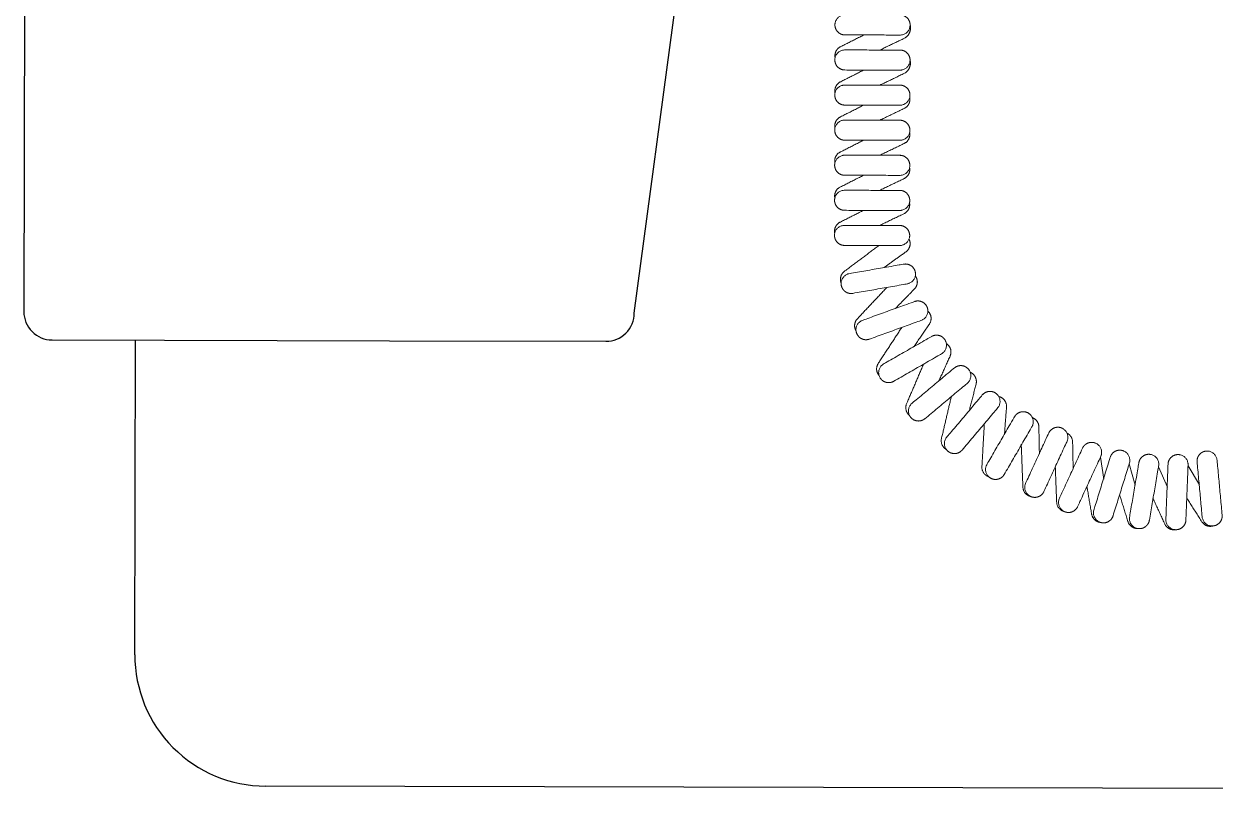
# Paper-space layout 'office1 floor1' of a CAD drawing. Header units: inches. Extents: x 0.3 to 10.8, y 1.4 to 4.2.
# Drawn here: x 2.1902 to 2.2656, y 2.8113 to 2.8603 of the extents above; entities that cross this region are included whole.
import ezdxf

# ---------------------------------------------------------------- set-up
doc = ezdxf.new("R2010")
doc.units = ezdxf.units.IN
doc.header["$MEASUREMENT"] = 0
doc.layers.get('0').update_dxf_attribs({"lineweight": 0})
doc.layers.add('EQUIP', color=3, linetype='Continuous', lineweight=0)

# ---------------------------------------------------------------- blocks, each defined once
blk = doc.blocks.new('IP PHONE')
at = {"layer": 'EQUIP'}
for p, q in [((-75.58405773686121, -38.0794526478382), (-75.30755911319795, -39.88203479581136)), ((-73.21690949007893, -38.62250035813986), (-72.70749216907029, -40.37357085358764)), ((-70.79913059247656, -38.85192737612562), (-70.06551083600397, -40.52152491366746)), ((-68.3720898678888, -38.76380813737148), (-67.42682013609857, -40.32336544811966))]:
    blk.add_line(p, q, dxfattribs=at)
for points, weights, degree, knots in [([(-96.67257109458887, -3.361054214792773), (-94.40392067704991, -3.361054214792773), (-92.13527025951095, -3.361054214792773), (-91.31030647110354, -3.361054219198536), (-91.3103064711018, -2.536090430789386), (-91.31030647110003, -1.711126642380236), (-92.13527025950918, -1.711126642378758), (-94.40392067704991, -1.711126637562643), (-96.67257109458887, -1.711126637562643), (-97.49753488299567, -1.71112664237836), (-97.49753488299743, -2.536090430786913), (-97.49753488299919, -3.361054219195466), (-96.67257109459064, -3.361054219196461)], [1, 1, 1, 0.7071067811865476, 1, 0.7071067811865476, 1, 1, 1, 0.7071067811865476, 1, 0.7071067811865476, 1], 2, [0, 0, 0, 1, 1, 2.570796326794897, 2.570796326794897, 4.141592653589793, 4.141592653589793, 5.141592653589793, 5.141592653589793, 6.71238898038469, 6.71238898038469, 8.283185307179586, 8.283185307179586, 8.283185307179586]), ([(-93.78874042309354, -4.598499895410271), (-92.79028480636211, -4.115453097297205), (-91.79182918963068, -3.63240629918414), (-91.11526744669578, -3.27566015073947), (-91.31030646094129, -2.536090426636008)], [1, 1, 1, 0.7827640608155367, 1], 2, [0, 0, 0, 1, 1, 2.343402560664125, 2.343402560664125, 2.343402560664125]), ([(-95.1139740274761, -3.361054214792773), (-96.06499309597285, -3.844101017516152), (-97.0160121644696, -4.327147820239531), (-97.60379422299515, -4.601235088964955), (-97.47621077054072, -5.237107749174726)], [1, 1, 1, 0.7861516919070858, 1], 2, [0, 0, 0, 1, 1, 2.332477848375039, 2.332477848375039, 2.332477848375039]), ([(-96.67257109458887, -6.248427472640401), (-94.40392067704991, -6.248427472640401), (-92.13527025951095, -6.248427472640401), (-91.31030647110354, -6.248427477046391), (-91.3103064711018, -5.423463688637241), (-91.31030647110003, -4.598499900228092), (-92.13527025950918, -4.598499900226614), (-94.40392067704991, -4.598499895410271), (-96.67257109458887, -4.598499895410271), (-97.49753488299567, -4.598499900226216), (-97.49753488299743, -5.423463688634769), (-97.49753488299919, -6.248427477043323), (-96.67257109459064, -6.248427477044316)], [1, 1, 1, 0.7071067811865476, 1, 0.7071067811865476, 1, 1, 1, 0.7071067811865476, 1, 0.7071067811865476, 1], 2, [0, 0, 0, 1, 1, 2.570796326794897, 2.570796326794897, 4.141592653589793, 4.141592653589793, 5.141592653589793, 5.141592653589793, 6.71238898038469, 6.71238898038469, 8.283185307179586, 8.283185307179586, 8.283185307179586]), ([(-93.78874042309354, -7.485873153257842), (-92.79028480636211, -7.002826355144805), (-91.79182918963068, -6.519779557031768), (-91.11526744669573, -6.163033408586557), (-91.31030646094206, -5.423463684483096)], [1, 1, 1, 0.7827640608153074, 1], 2, [0, 0, 0, 1, 1, 2.343402560664862, 2.343402560664862, 2.343402560664862]), ([(-95.1139740274761, -6.248427472640401), (-96.06499309597285, -6.731474275363894), (-97.0160121644696, -7.214521078087387), (-97.60379422299515, -7.488608356033154), (-97.47621077054072, -8.124481016242925)], [1, 1, 1, 0.7861516919070858, 1], 2, [0, 0, 0, 1, 1, 2.332477848375039, 2.332477848375039, 2.332477848375039]), ([(-96.67257109458887, -9.135800730488256), (-94.40392067704991, -9.135800730488256), (-92.13527025951095, -9.135800730488256), (-91.31030647110354, -9.135800734893962), (-91.3103064711018, -8.310836946484812), (-91.31030647110003, -7.485873158075663), (-92.13527025950918, -7.485873158074185), (-94.40392067704991, -7.485873153257842), (-96.67257109458887, -7.485873153257842), (-97.49753488299567, -7.485873158073787), (-97.49753488299743, -8.31083694648234), (-97.49753488299919, -9.135800734890893), (-96.67257109459064, -9.135800734891887)], [1, 1, 1, 0.7071067811865476, 1, 0.7071067811865476, 1, 1, 1, 0.7071067811865476, 1, 0.7071067811865476, 1], 2, [0, 0, 0, 1, 1, 2.570796326794897, 2.570796326794897, 4.141592653589793, 4.141592653589793, 5.141592653589793, 5.141592653589793, 6.71238898038469, 6.71238898038469, 8.283185307179586, 8.283185307179586, 8.283185307179586]), ([(-93.78874042309354, -10.37324642032632), (-92.79028480636211, -9.890199617602974), (-91.79182918963068, -9.407152814879623), (-91.20404713323592, -9.133065537926626), (-91.33163058298729, -8.497192879573845)], [1, 1, 1, 0.7861516929963273, 1], 2, [0, 0, 0, 1, 1, 2.332477844850177, 2.332477844850177, 2.332477844850177]), ([(-95.1139740274761, -9.135800730488228), (-96.06499309597285, -9.618847533211579), (-97.0160121644696, -10.10189433593496), (-97.60379422299515, -10.37598161388104), (-97.47621077054072, -11.01185427409081)], [1, 1, 1, 0.7861516919070858, 1], 2, [0, 0, 0, 1, 1, 2.332477848375039, 2.332477848375039, 2.332477848375039]), ([(-96.67257109458887, -12.02317399755646), (-94.40392067704991, -12.02317399755646), (-92.13527025951095, -12.02317399755646), (-91.31030647110354, -12.02317399274187), (-91.3103064711018, -11.19821020433272), (-91.31030647110003, -10.37324641592357), (-92.13527025950918, -10.3732464159221), (-94.40392067704991, -10.37324642032632), (-96.67257109458887, -10.37324642032632), (-97.49753488299567, -10.3732464159217), (-97.49753488299743, -11.19821020433028), (-97.49753488299919, -12.0231739927388), (-96.67257109459064, -12.0231739927398)], [1, 1, 1, 0.7071067811865476, 1, 0.7071067811865476, 1, 1, 1, 0.7071067811865476, 1, 0.7071067811865476, 1], 2, [0, 0, 0, 1, 1, 2.570796326794897, 2.570796326794897, 4.141592653589793, 4.141592653589793, 5.141592653589793, 5.141592653589793, 6.71238898038469, 6.71238898038469, 8.283185307179586, 8.283185307179586, 8.283185307179586]), ([(-93.78874042309354, -13.26061967817395), (-92.79028480636211, -12.77757287545057), (-91.79182918963068, -12.29452607272719), (-91.20404713323592, -12.02043879577457), (-91.33163058298729, -11.38456613742176)], [1, 1, 1, 0.7861516929963273, 1], 2, [0, 0, 0, 1, 1, 2.332477844850177, 2.332477844850177, 2.332477844850177]), ([(-95.1139740274761, -12.02317399755646), (-96.06499309597285, -12.50622079566963), (-97.0160121644696, -12.98926759378281), (-97.60379422299515, -13.26335487172866), (-97.47621077054072, -13.89922753193844)], [1, 1, 1, 0.7861516919070858, 1], 2, [0, 0, 0, 1, 1, 2.332477848375039, 2.332477848375039, 2.332477848375039]), ([(-96.67257109458887, -14.91054725540437), (-94.40392067704991, -14.91054725540437), (-92.13527025951095, -14.91054725540437), (-91.31030647110354, -14.91054725058945), (-91.3103064711018, -14.0855834621803), (-91.31030647110003, -13.26061967377115), (-92.13527025950918, -13.26061967376967), (-94.40392067704991, -13.26061967817395), (-96.67257109458887, -13.26061967817395), (-97.49753488299567, -13.26061967376927), (-97.49753488299743, -14.08558346217785), (-97.49753488299919, -14.91054725058638), (-96.67257109459064, -14.91054725058737)], [1, 1, 1, 0.7071067811865476, 1, 0.7071067811865476, 1, 1, 1, 0.7071067811865476, 1, 0.7071067811865476, 1], 2, [0, 0, 0, 1, 1, 2.570796326794897, 2.570796326794897, 4.141592653589793, 4.141592653589793, 5.141592653589793, 5.141592653589793, 6.71238898038469, 6.71238898038469, 8.283185307179586, 8.283185307179586, 8.283185307179586]), ([(-93.78874042309354, -16.14799293602186), (-92.79028480636211, -15.66494613329837), (-91.79182918963068, -15.18189933057488), (-91.20404713323592, -14.90781206284271), (-91.33163058298729, -14.2719394044899)], [1, 1, 1, 0.7861516929963273, 1], 2, [0, 0, 0, 1, 1, 2.332477844850177, 2.332477844850177, 2.332477844850177]), ([(-95.1139740274761, -14.91054725540437), (-96.06499309597285, -15.3935940535174), (-97.0160121644696, -15.87664085163044), (-97.60379422299515, -16.15072812957632), (-97.47621077054072, -16.78660078978606)], [1, 1, 1, 0.7861516919070858, 1], 2, [0, 0, 0, 1, 1, 2.332477848375039, 2.332477848375039, 2.332477848375039]), ([(-96.67257109458887, -17.797920513252), (-94.40392067704991, -17.797920513252), (-92.13527025951095, -17.797920513252), (-91.31030647110354, -17.7979205084371), (-91.3103064711018, -16.97295672002798), (-91.31030647110003, -16.14799293161883), (-92.13527025950918, -16.14799293161735), (-94.40392067704991, -16.14799293602186), (-96.67257109458887, -16.14799293602186), (-97.49753488299567, -16.14799293161695), (-97.49753488299743, -16.97295672002554), (-97.49753488299919, -17.79792050843406), (-96.67257109459064, -17.79792050843506)], [1, 1, 1, 0.7071067811865476, 1, 0.7071067811865476, 1, 1, 1, 0.7071067811865476, 1, 0.7071067811865476, 1], 2, [0, 0, 0, 1, 1, 2.570796326794897, 2.570796326794897, 4.141592653589793, 4.141592653589793, 5.141592653589793, 5.141592653589793, 6.71238898038469, 6.71238898038469, 8.283185307179586, 8.283185307179586, 8.283185307179586]), ([(-93.78874042309354, -19.03536619386949), (-92.79028480636211, -18.55231939114611), (-91.79182918963068, -18.06927258842273), (-91.20404713323592, -17.79518532069034), (-91.33163058298729, -17.15931266233753)], [1, 1, 1, 0.7861516929963273, 1], 2, [0, 0, 0, 1, 1, 2.332477844850177, 2.332477844850177, 2.332477844850177]), ([(-95.1139740274761, -17.797920513252), (-96.06499309597285, -18.28096731597537), (-97.0160121644696, -18.76401411869875), (-97.60379422299515, -19.03810138742415), (-97.47621077054072, -19.67397404763392)], [1, 1, 1, 0.7861516919070858, 1], 2, [0, 0, 0, 1, 1, 2.332477848375039, 2.332477848375039, 2.332477848375039]), ([(-96.67257109458887, -20.68529377109985), (-94.40392067704991, -20.68529377109985), (-92.13527025951095, -20.68529377109985), (-91.31030647110354, -20.68529377550558), (-91.3103064711018, -19.86032998709646), (-91.31030647110003, -19.03536619868734), (-92.13527025950918, -19.03536619868584), (-94.40392067704991, -19.03536619386949), (-96.67257109458887, -19.03536619386949), (-97.49753488299567, -19.03536619868544), (-97.49753488299743, -19.86032998709402), (-97.49753488299919, -20.68529377550254), (-96.67257109459064, -20.68529377550354)], [1, 1, 1, 0.7071067811865476, 1, 0.7071067811865476, 1, 1, 1, 0.7071067811865476, 1, 0.7071067811865476, 1], 2, [0, 0, 0, 1, 1, 2.570796326794897, 2.570796326794897, 4.141592653589793, 4.141592653589793, 5.141592653589793, 5.141592653589793, 6.71238898038469, 6.71238898038469, 8.283185307179586, 8.283185307179586, 8.283185307179586]), ([(-93.42320234371255, -22.50449212371655), (-92.8235979205828, -22.07176663415), (-92.22399349745304, -21.63904114458346), (-91.62438907432329, -21.20631565501691), (-91.29966140691705, -20.97893889921372), (-91.18490267579959, -20.59949367356942), (-91.32919480169505, -20.23026741628479), (-91.3396405098948, -20.20353810088142), (-91.35129236284229, -20.1778364461704), (-91.36396972679421, -20.15300854840341)], [1, 1, 1, 1, 0.8574344620050542, 0.8574344620050542, 1, 1, 1, 1], 3, [0, 0, 0, 0, 1, 1, 1, 2.332477844813758, 2.332477844813758, 2.332477844813758, 2.444978310368781, 2.444978310368781, 2.444978310368781, 2.444978310368781]), ([(-93.83791761058325, -20.68529377109985), (-95.24324098903773, -21.74148305784777), (-96.64856436749221, -22.7976723445957), (-97.1798219408456, -23.16966290358943), (-96.94375863906185, -23.77372059525538)], [1, 1, 1, 0.7861516919188023, 1], 2, [0, 0, 0, 1, 1, 2.332477848337123, 2.332477848337123, 2.332477848337123]), ([(-95.9767142207827, -24.63012553738997), (-93.74252969974833, -24.23617852545124), (-91.50834517871397, -23.8422315135125), (-90.69591444262898, -23.69897805652417), (-90.8391679011483, -22.88654732174828), (-90.98242135966763, -22.07411658697242), (-91.79485209444346, -22.21737004549141), (-94.02903663261029, -22.61131705896082), (-96.2632211536449, -23.00526407089956), (-96.73227825837411, -23.08797149220828), (-96.89518008082473, -23.53554057101536), (-97.05808190327531, -23.9831096498225), (-96.7519266223054, -24.34797130579074), (-96.44577134133543, -24.71283296175898), (-95.9767142379149, -24.63012553892014)], [1, 1, 1, 0.7071067811865476, 1, 0.7071067811865476, 1, 1, 1, 0.8660254037844386, 1, 0.8660254037844386, 1, 0.8660254037844386, 1], 2, [0, 0, 0, 1, 1, 2.570796326794897, 2.570796326794897, 4.141592653589793, 4.141592653589793, 5.141592653589793, 5.141592653589793, 6.188790204786391, 6.188790204786391, 7.235987755982988, 7.235987755982988, 8.283185307179586, 8.283185307179586, 8.283185307179586]), ([(-92.46081019574302, -25.85743921431424), (-91.94545710649665, -25.32716758241236), (-91.43010401725029, -24.79689595051047), (-90.91475092800391, -24.26662431860859), (-90.63444017348604, -23.98631355457836), (-90.58731486409523, -23.59270530721182), (-90.79353033509032, -23.25414449113882), (-90.80845884158305, -23.22963514023248), (-90.8243967166725, -23.20634728160621), (-90.84119279610512, -23.18409798310885)], [1, 1, 1, 1, 0.8574344620095674, 0.8574344620095674, 1, 1, 1, 1], 3, [0, 0, 0, 0, 1, 1, 1, 2.332477844791851, 2.332477844791851, 2.332477844791851, 2.444978273889613, 2.444978273889613, 2.444978273889613, 2.444978273889613]), ([(-93.18512548912543, -24.13789312064063), (-94.38569350260155, -25.42206836376582), (-95.58626151607768, -26.70624360689101), (-96.0448526130657, -27.16483470099844), (-95.70748212592076, -27.7187234368424)], [1, 1, 1, 0.7861516919253416, 1], 2, [0, 0, 0, 1, 1, 2.332477848315961, 2.332477848315961, 2.332477848315961]), ([(-94.60641615329342, -28.39419216090556), (-92.47458209089459, -27.61826802053844), (-90.34274802849575, -26.84234388017131), (-89.56753564379747, -26.56018964837853), (-89.8496898769863, -25.78497726400848), (-90.13184411017514, -25.00976487963845), (-90.90705649454523, -25.29191911282736), (-93.03889055661591, -26.06784325459049), (-95.170724619015, -26.84376739495747), (-95.94593698527045, -27.1259216267524), (-95.66378275208172, -27.90113401112102), (-95.38162851889295, -28.67634639548965), (-94.60641613452401, -28.3941921623)], [1, 1, 1, 0.7071067811865476, 1, 0.7071067811865476, 1, 1, 1, 0.7071067811865476, 1, 0.7071067811865476, 1], 2, [0, 0, 0, 1, 1, 2.570796326794897, 2.570796326794897, 4.141592653589793, 4.141592653589793, 5.141592653589793, 5.141592653589793, 6.71238898038469, 6.71238898038469, 8.283185307179586, 8.283185307179586, 8.283185307179586]), ([(-90.93080581874136, -28.99232986761382), (-90.30764129031613, -28.07477125716241), (-89.68447676189089, -27.157212646711), (-89.27150072020308, -26.56742172076413), (-89.80001640447489, -26.07847005132744)], [1, 1, 1, 0.7534095537157942, 1], 2, [0, 0, 0, 1, 1, 2.435128621258849, 2.435128621258849, 2.435128621258849]), ([(-91.942713181795, -27.42468357314021), (-92.90204717586565, -28.89782575693937), (-93.8613811699363, -30.37096794073852), (-94.23337172932978, -30.90222550549472), (-93.80494488834762, -31.3891156565707)], [1, 1, 1, 0.7861516919263196, 1], 2, [0, 0, 0, 1, 1, 2.332477848312797, 2.332477848312797, 2.332477848312797]), ([(-92.60331265264023, -31.86312439338025), (-90.63860375714398, -30.72879918461072), (-88.67389486164774, -29.5944739758412), (-87.95945527529221, -29.18199208451664), (-88.37193716954397, -28.46755248657995), (-88.78441906379572, -27.75311288864325), (-89.49885866173258, -28.16559478289531), (-91.46356755036942, -29.29991999459205), (-93.428276445866, -30.43424520336151), (-93.84075834691436, -30.67239173311711), (-93.84075834688224, -31.14868479842637), (-93.84075834685017, -31.62497786373563), (-93.42827645262992, -31.86312439636247), (-93.01579455840968, -32.10127092898931), (-92.60331266422156, -31.86312439630686)], [1, 1, 1, 0.7071067811865476, 1, 0.7071067811865476, 1, 1, 1, 0.8660254037844386, 1, 0.8660254037844386, 1, 0.8660254037844386, 1], 2, [0, 0, 0, 1, 1, 2.570796326794897, 2.570796326794897, 4.141592653589793, 4.141592653589793, 5.141592653589793, 5.141592653589793, 6.188790204786391, 6.188790204786391, 7.235987755982988, 7.235987755982988, 8.283185307179586, 8.283185307179586, 8.283185307179586]), ([(-88.87967759630811, -31.81391201081874), (-88.42531271615769, -30.80208179200596), (-87.97094783600727, -29.79025157319319), (-87.6666619304172, -29.13770835675167), (-88.27205384025783, -28.74796074728017)], [1, 1, 1, 0.7534095537087544, 1], 2, [0, 0, 0, 1, 1, 2.435128621280261, 2.435128621280261, 2.435128621280261]), ([(-90.14843071772566, -30.44579765137729), (-90.83738182425333, -32.06314609959915), (-91.526332930781, -33.68049454782101), (-91.80042020898577, -34.26827659883503), (-91.29395454692164, -34.67337425428515)], [1, 1, 1, 0.7861516919216391, 1], 2, [0, 0, 0, 1, 1, 2.332477848327943, 2.332477848327943, 2.332477848327943]), ([(-90.0282670531866, -34.9315204824141), (-88.29038000272644, -33.47326010635686), (-86.55249295226628, -32.01499973029962), (-85.92053402512843, -31.48472321948342), (-86.45081052680626, -30.8527642936383), (-86.98108702848413, -30.22080536779315), (-87.61304595432887, -30.75108186947051), (-89.35093300349527, -32.20934225482978), (-91.08882005395554, -33.66760263088702), (-91.7207789810928, -34.19787913248406), (-91.19050247941547, -34.82983805832809), (-90.66022597773816, -35.4617969841721), (-90.02826705189406, -34.93152048249473)], [1, 1, 1, 0.7071067811865476, 1, 0.7071067811865476, 1, 1, 1, 0.7071067811865476, 1, 0.7071067811865476, 1], 2, [0, 0, 0, 1, 1, 2.570796326794897, 2.570796326794897, 4.141592653589793, 4.141592653589793, 5.141592653589793, 5.141592653589793, 6.71238898038469, 6.71238898038469, 8.283185307179586, 8.283185307179586, 8.283185307179586]), ([(-86.3697480060319, -34.23645329860392), (-86.09798842596467, -33.16109542687002), (-85.82622884589745, -32.08573755513612), (-85.63987868266565, -31.39026923367706), (-86.30375229124849, -31.11156796806895)], [1, 1, 1, 0.7534095536974895, 1], 2, [0, 0, 0, 1, 1, 2.435128621314524, 2.435128621314524, 2.435128621314524]), ([(-87.85679648921695, -33.10944033852223), (-88.25443126602576, -34.82185273141673), (-88.65206604283458, -36.53426512431122), (-88.81992204048566, -37.16071221134699), (-88.25080626018234, -37.47170868389691)], [1, 1, 1, 0.7861516919118611, 1], 2, [0, 0, 0, 1, 1, 2.332477848359586, 2.332477848359586, 2.332477848359586]), ([(-86.95952079301452, -37.50614876624115), (-85.50126041234694, -35.76826172039119), (-84.04300003167936, -34.03037467454124), (-83.51272352993692, -33.39841574981156), (-84.1446824558625, -32.86813924823103), (-84.77664138178801, -32.33786274665052), (-85.30691788336884, -32.96982167257633), (-86.76517826387405, -34.70770871962236), (-88.22343864454149, -36.44559576547226), (-88.75371514628353, -37.07755469020107), (-88.12175622035849, -37.60783119178163), (-87.48979729443346, -38.1381076933622), (-86.959520792853, -37.5061487674373)], [1, 1, 1, 0.7071067811865476, 1, 0.7071067811865476, 1, 1, 1, 0.7071067811865476, 1, 0.7071067811865476, 1], 2, [0, 0, 0, 1, 1, 2.570796326794897, 2.570796326794897, 4.141592653589793, 4.141592653589793, 5.141592653589793, 5.141592653589793, 6.71238898038469, 6.71238898038469, 8.283185307179586, 8.283185307179586, 8.283185307179586]), ([(-83.47728001952441, -36.18634604632831), (-83.39638301785476, -35.08013471978987), (-83.3154860161851, -33.97392339325143), (-83.25273371817318, -33.25666143698747), (-83.95491756185146, -33.09747471218282)], [1, 1, 1, 0.7534095536811042, 1], 2, [0, 0, 0, 1, 1, 2.435128621364361, 2.435128621364361, 2.435128621364361]), ([(-83.4903161560332, -39.50878045745748), (-82.35599094726354, -37.54407156657138), (-81.22166573849387, -35.57936267568527), (-80.80918384135506, -34.86492307523774), (-81.5236234393467, -34.45244118108103), (-82.23806303733829, -34.03995928692432), (-82.65054493149506, -34.754398884916), (-83.78487015572355, -36.71910777795622), (-84.91919536449285, -38.68381667345261), (-85.3316772431906, -39.39825627390077), (-84.61723764519948, -39.81073816805693), (-83.90279804720836, -40.22322006221309), (-83.49031615305151, -39.50878046422157)], [1, 1, 1, 0.7071067811865476, 1, 0.7071067811865476, 1, 1, 1, 0.7071067811865476, 1, 0.7071067811865476, 1], 2, [0, 0, 0, 1, 1, 2.570796326794897, 2.570796326794897, 4.141592653589793, 4.141592653589793, 5.141592653589793, 5.141592653589793, 6.71238898038469, 6.71238898038469, 8.283185307179586, 8.283185307179586, 8.283185307179586]), ([(-80.60159415333248, -37.81904313259912), (-80.62522234669214, -36.71012946170353), (-80.6488505400518, -35.60121579080794), (-80.65282320120576, -35.03674024931507), (-81.18040962281418, -34.83598919540701)], [1, 1, 1, 0.8252883266649467, 1], 2, [0, 0, 0, 1, 1, 2.200167487757157, 2.200167487757157, 2.200167487757157]), ([(-85.13744063990191, -35.33467821149196), (-85.23167716383887, -37.09012376692218), (-85.32591368777582, -38.84556932235239), (-85.38243816311379, -39.49164715047414), (-84.7679645595581, -39.69909296966802)], [1, 1, 1, 0.7861516918981604, 1], 2, [0, 0, 0, 1, 1, 2.332477848403922, 2.332477848403922, 2.332477848403922]), ([(-80.22507985879031, -40.90778982899639), (-79.28080051281219, -38.84499772746486), (-78.33652116683407, -36.78220562593333), (-77.99314686929836, -36.03209941255147), (-78.7432530865994, -35.68872510519513), (-79.49335930390046, -35.34535079783875), (-79.83673361125645, -36.09545701513964), (-80.78101294861321, -38.15824911598006), (-81.7252922945915, -40.22104121290141), (-82.06866661056819, -40.97114742628318), (-81.31856039326766, -41.314521733639), (-80.56845417596708, -41.65789604099479), (-80.22507986861129, -40.90778982369426)], [1, 1, 1, 0.7071067811865476, 1, 0.7071067811865476, 1, 1, 1, 0.7071067811865476, 1, 0.7071067811865476, 1], 2, [0, 0, 0, 1, 1, 2.570796326794897, 2.570796326794897, 4.141592653589793, 4.141592653589793, 5.141592653589793, 5.141592653589793, 6.71238898038469, 6.71238898038469, 8.283185307179586, 8.283185307179586, 8.283185307179586]), ([(-77.82122378851864, -39.05532706235203), (-77.84485198187824, -37.94641338684613), (-77.86848017523783, -36.83749971134023), (-77.8720925200806, -36.32422154583179), (-78.3341509131914, -36.10068281405039)], [1, 1, 1, 0.8490658026573322, 1], 2, [0, 0, 0, 1, 1, 2.113163811187555, 2.113163811187555, 2.113163811187555]), ([(-82.09736734447881, -37.00429105524762), (-82.02588462337417, -38.76081029548814), (-81.95440190226952, -40.51732953572866), (-81.94983768584981, -41.16585921627368), (-81.31856038278332, -41.31452173348781)], [1, 1, 1, 0.786151691889536, 1], 2, [0, 0, 0, 1, 1, 2.332477848431831, 2.332477848431831, 2.332477848431831]), ([(-77.05636323782102, -37.33174093959093), (-78.00064258379928, -39.39453304112257), (-78.94492192977754, -41.45732514265421), (-79.28829624575394, -42.20743135603603), (-78.53819002845347, -42.55080566339178), (-77.788083811153, -42.89417997074754), (-77.4447095037973, -42.14407375344713), (-76.50043014799851, -40.08128165260749), (-75.55615080202062, -38.01848955568624), (-75.35790356305543, -37.58541553312563), (-75.63383304731326, -37.1971913662077), (-75.90976253157112, -36.80896719928977), (-76.38393926461416, -36.85381705885142), (-76.85811599765717, -36.89866691841308), (-77.05636324644234, -37.33174094489264)], [1, 1, 1, 0.7071067811865476, 1, 0.7071067811865476, 1, 1, 1, 0.8660254037844386, 1, 0.8660254037844386, 1, 0.8660254037844386, 1], 2, [0, 0, 0, 1, 1, 2.570796326794897, 2.570796326794897, 4.141592653589793, 4.141592653589793, 5.141592653589794, 5.141592653589794, 6.188790204786391, 6.188790204786391, 7.235987755982991, 7.235987755982991, 8.283185307179586, 8.283185307179586, 8.283185307179586]), ([(-74.53110360746831, -42.89521185521045), (-73.86415109886175, -40.72681404597702), (-73.1971985902552, -38.5584162367436), (-72.95467041149558, -37.76990793807498), (-73.74317870696507, -37.52737975381166), (-74.53168700243452, -37.28485156954835), (-74.77421518669746, -38.07335986501768), (-75.441167700807, -40.24175767566217), (-76.10812020941358, -42.41015548950588), (-76.35064838817348, -43.19866378817399), (-75.5621400927048, -43.44119197243725), (-74.77363179723608, -43.68372015670052), (-74.5311036129726, -42.89521186123174)], [1, 1, 1, 0.7071067811865476, 1, 0.7071067811865476, 1, 1, 1, 0.7071067811865476, 1, 0.7071067811865476, 1], 2, [0, 0, 0, 1, 1, 2.570796326794897, 2.570796326794897, 4.141592653589793, 4.141592653589793, 5.141592653589793, 5.141592653589793, 6.712388980384691, 6.712388980384691, 8.283185307179586, 8.283185307179586, 8.283185307179586]), ([(-71.54438082177319, -43.2596219864862), (-71.16616690125306, -41.02272034967606), (-70.78795298073294, -38.78581871286593), (-70.65042064296563, -37.9723999266831), (-71.46383942105464, -37.83486758998322), (-72.27725819914369, -37.69733525328336), (-72.41479053584365, -38.51075403137239), (-72.79300445529708, -40.74765567391995), (-73.1712183758172, -42.9845573153404), (-73.25062270849986, -43.45418486470751), (-72.88361548526353, -43.75776480830379), (-72.51660826202723, -44.06134475190007), (-72.07019670717511, -43.89529714500308), (-71.62378515232297, -43.72924953810606), (-71.54438082070715, -43.25962198761277)], [1, 1, 1, 0.7071067811865476, 1, 0.7071067811865476, 1, 1, 1, 0.8660254037844386, 1, 0.8660254037844386, 1, 0.8660254037844386, 1], 2, [0, 0, 0, 1, 1, 2.570796326794897, 2.570796326794897, 4.141592653589793, 4.141592653589793, 5.141592653589793, 5.141592653589793, 6.18879020478639, 6.18879020478639, 7.235987755982988, 7.235987755982988, 8.283185307179586, 8.283185307179586, 8.283185307179586]), ([(-68.53564480504815, -43.23106898188377), (-68.45264080159208, -40.96393752628421), (-68.36963679813601, -38.69680607068466), (-68.33945352726593, -37.87239463036724), (-69.16386496716359, -37.84221135764125), (-69.98827640706128, -37.81202808491524), (-70.01845967978642, -38.63643952481289), (-70.10146368509754, -40.90357097999271), (-70.18446768855387, -43.17070243559232), (-70.2146509594235, -43.99511387590883), (-69.39023951952674, -44.02529714863481), (-68.56582807962997, -44.0554804213608), (-68.53564480690392, -43.23106898146402)], [1, 1, 1, 0.7071067811865476, 1, 0.7071067811865476, 1, 1, 1, 0.7071067811865476, 1, 0.7071067811865476, 1], 2, [0, 0, 0, 1, 1, 2.570796326794897, 2.570796326794897, 4.141592653589793, 4.141592653589793, 5.141592653589793, 5.141592653589793, 6.712388980384691, 6.712388980384691, 8.283185307179586, 8.283185307179586, 8.283185307179586]), ([(-65.55637585052045, -42.81004140468985), (-65.77000199637706, -40.55147137386444), (-65.98362814223367, -38.29290134303903), (-66.02847800306085, -37.81872461027594), (-66.46155202952565, -37.62047736145874), (-66.8946260559905, -37.42223011264156), (-67.28285022292906, -37.69815959687077), (-67.67107438986761, -37.97408908109999), (-67.62622453034135, -38.44826581414637), (-67.41259838578466, -40.70683584525511), (-67.19897223992768, -42.96540587608052), (-67.1212900032152, -43.78670406919937), (-66.29999180981241, -43.70902183378794), (-65.47869361640966, -43.6313395983765), (-65.55637585182126, -42.81004140497373)], [1, 1, 1, 0.8660254037844386, 1, 0.8660254037844386, 1, 0.8660254037844386, 1, 1, 1, 0.7071067811865477, 1, 0.7071067811865477, 1], 2, [0, 0, 0, 1, 1, 2.047197551196598, 2.047197551196598, 3.094395102393197, 3.094395102393197, 4.141592653589794, 4.141592653589794, 5.141592653589795, 5.141592653589795, 6.71238898038469, 6.71238898038469, 8.283185307179586, 8.283185307179586, 8.283185307179586]), ([(-79.29145260506112, -38.86826738659192), (-79.23274207125829, -40.31094042603675), (-79.17403153745545, -41.75361346548158), (-79.16946732103622, -42.40214314602621), (-78.53819001797007, -42.55080566324089)], [1, 1, 1, 0.7861516918898476, 1], 2, [0, 0, 0, 1, 1, 2.332477848430823, 2.332477848430823, 2.332477848430823]), ([(-76.68598190350042, -40.48662219072366), (-76.49128912945673, -41.61021801086392), (-76.29659635541304, -42.73381383100417), (-76.20742108211311, -43.37619950145302), (-75.5621400915598, -43.44119196760967)], [1, 1, 1, 0.7861516918771049, 1], 2, [0, 0, 0, 1, 1, 2.332477848472059, 2.332477848472059, 2.332477848472059]), ([(-73.99520788241699, -41.15290619582282), (-73.65552204461642, -42.24147699544733), (-73.31583620681585, -43.33004779507183), (-73.14357568889383, -43.95529805629858), (-72.49533194751103, -43.93550843227446)], [1, 1, 1, 0.7861516918647747, 1], 2, [0, 0, 0, 1, 1, 2.332477848511961, 2.332477848511961, 2.332477848511961]), ([(-71.24048628796368, -41.46227356788154), (-70.76161950625172, -42.49719358858613), (-70.28275272453976, -43.53211360929072), (-70.03035437646236, -44.1295302616787), (-69.39023951439782, -44.02529715342116)], [1, 1, 1, 0.7861516918534464, 1], 2, [0, 0, 0, 1, 1, 2.33247784854862, 2.33247784854862, 2.33247784854862]), ([(-68.46895116779399, -41.40943092939978), (-67.85909698762339, -42.37299241218656), (-67.24924280745279, -43.33655389497335), (-66.92102523669996, -43.89591497106898), (-66.29999179672484, -43.70902183595584)], [1, 1, 1, 0.7861516918437295, 1], 2, [0, 0, 0, 1, 1, 2.332477848580064, 2.332477848580064, 2.332477848580064])]:
    blk.add_rational_spline(points, weights, degree=degree, knots=knots, dxfattribs=at)

psp = doc.layouts.new('office1 floor1')

# ---------------------------------------------------------------- linework, layer by layer
at = {"color": 7, "linetype": 'ByBlock', "lineweight": -2}
for p, q in [((2.190372937518253, 2.910104250415566), (2.190208215316839, 2.842085753171741)), ((2.22885327790062, 2.841992165397237), (2.237967802370952, 2.909988988667194)), ((2.191993840975865, 2.840291457923175), (2.213349812420709, 2.840239739599896)), ((2.197232636305325, 2.820359863406925), (2.197280874169988, 2.840278654174456)), ((2.213349812420709, 2.840239739599896), (2.227058982652062, 2.840206539738217)), ((2.520999440121838, 2.811273511598171), (2.205514759028017, 2.812037529229941))]:
    psp.add_line(p, q, dxfattribs=at)
for centre, radius, start, end in [((2.191998175770642, 2.842081418376964), 0.001789965702623297, 179.8612455601792, 269.8612455601793), ((2.227065294811451, 2.841994513226858), 0.001787984630653773, 269.7977270957758, 359.9247640246093), ((2.205534864755171, 2.820339757679771), 0.008302252795088467, 179.8612455601792, 269.8612455601793)]:
    psp.add_arc(centre, radius, start, end, dxfattribs=at)

# ---------------------------------------------------------------- block references
at = {"color": 7, "xscale": 0.0007694444089781291, "yscale": 0.0007694444089781291, "zscale": 0.0007694444089781291, "rotation": 359.8797230761975}
psp.add_blockref('IP PHONE', (2.316575871246199, 2.862039309485128), dxfattribs=at)

doc.saveas('drawing.dxf')
